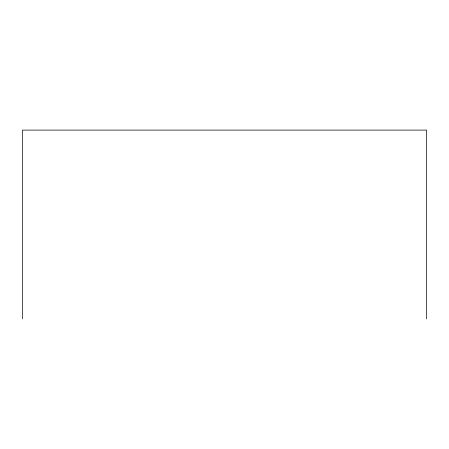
<?xml version="1.0" encoding="UTF-8"?>
<svg xmlns="http://www.w3.org/2000/svg" width="449" height="449" viewBox="0 0 449 449"><rect width="100%" height="100%" fill="white"/><g stroke="black" fill="none" stroke-linecap="round" stroke-linejoin="round"><path stroke-width="0.67" d="M426.55 318.902L426.55 130.098L22.45 130.098L22.45 318.902"/></g></svg>
